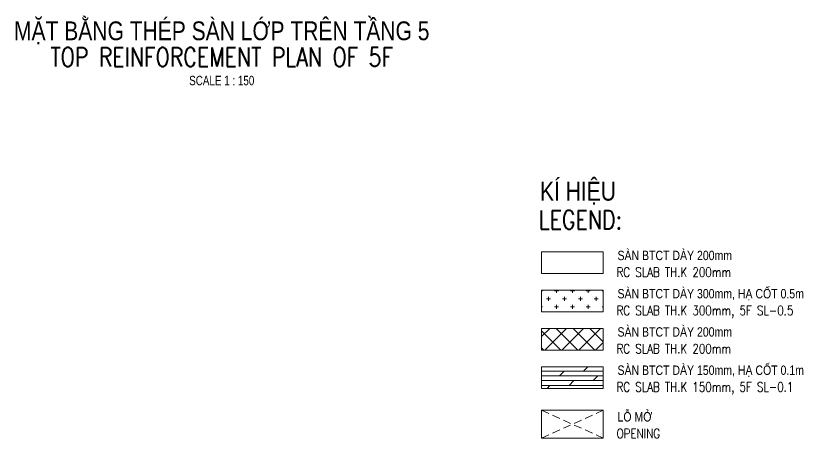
# Model space of a CAD drawing. Header units: millimetres. Extents: x 123850 to 4145305, y -92797 to 45493.
# Drawn here: x 279222 to 310599, y -24398 to -7543 of the extents above; entities that cross this region are included whole.
import ezdxf
from ezdxf.enums import TextEntityAlignment as Align

# ---------------------------------------------------------------- set-up
doc = ezdxf.new("R2010")
doc.units = ezdxf.units.MM
doc.linetypes.add('DASHED2', pattern=[9.525, 6.35, -3.175])
for name, color, linetype, lineweight in [('NDC_S_ANNO', 7, 'Continuous', 20), ('NDC_S_ENG TEXT', 2, 'Continuous', 20), ('NDC_S_ENG TITLE', 3, 'Continuous', 20), ('NDC_S_HATCH MATERIAL', 8, 'Continuous', 13), ('NDC_S_OPENING', 9, 'DASHED2', 13), ('NDC_S_SLAB', 2, 'Continuous', 20), ('NDC_S_TEXT SYMBOL', 7, 'Continuous', 20), ('NDC_S_VN TEXT', 7, 'Continuous', 20), ('NDC_S_VN TITLE', 6, 'Continuous', 35)]:
    doc.layers.add(name, color=color, linetype=linetype, lineweight=lineweight)
doc.styles.add('$0$NDC_EN TXT', font='romans.shx', dxfattribs={"width": 0.8})
doc.styles.add('NDC_ANNO', font='', dxfattribs={"width": 0.8})
doc.styles.add('NDC_EN TXT', font='romans.shx', dxfattribs={"width": 0.8})
doc.styles.add('NDC_VIE TXT', font='arial.ttf', dxfattribs={"width": 0.8})
doc.styles.get('NDC_ANNO').set_extended_font_data('Dotum')

# ---------------------------------------------------------------- blocks, each defined once
blk = doc.blocks.new('Drawing name_symbol')
at = {"layer": 'NDC_S_ENG TITLE', "style": 'NDC_EN TXT', "width": 0.8}
blk.add_attdef('SECTDET1', text='', height=5, dxfattribs=at).set_placement((0, 1.01), align=Align.CENTER)
at = {"layer": 'NDC_S_TEXT SYMBOL', "lineweight": 25, "style": 'NDC_ANNO', "width": 0.8}
blk.add_attdef('SSCALE', text='', height=2.5, dxfattribs=at).set_placement((0, -4), align=Align.CENTER)
at = {"layer": 'NDC_S_VN TITLE', "style": 'NDC_VIE TXT', "width": 0.8}
blk.add_attdef('SECTDET2', text='', height=5, dxfattribs=at).set_placement((0, 7.97), align=Align.CENTER)

msp = doc.modelspace()

# ---------------------------------------------------------------- hatches: boundary and pattern name
at = {"layer": 'NDC_S_HATCH MATERIAL', "ltscale": 100}
h = msp.add_hatch(dxfattribs=at)
h.set_pattern_fill('CROSS', color=256, scale=50)
h.set_pattern_definition([(0, (96215.13, -10259.27), (317.5, 317.5), [158.75, -476.25]), (90, (96294.5, -10338.65), (-317.5, 317.5), [158.75, -476.25])])
h.paths.add_polyline_path([(300173, -18490), (300173, -19354), (302631, -19354), (302631, -18490)])
h = msp.add_hatch(dxfattribs=at)
h.set_pattern_fill('ANSI37', color=256, scale=150)
h.set_pattern_definition([(45, (104292.96, -16184.8), (-336.7596, 336.7596), []), (135, (104292.96, -16184.8), (-336.7596, -336.7596), [])])
h.paths.add_polyline_path([(300173, -20016), (300173, -20880), (302631, -20880), (302631, -20016)])
h = msp.add_hatch(dxfattribs=at)
h.set_pattern_fill('DOLMIT', color=256, scale=30)
h.set_pattern_definition([(0, (104101.45, -4e-12), (0, 190.5), []), (45, (104101.45, -4e-12), (-380.9997, 380.9997), [269.4077, -538.8154])])
h.paths.add_polyline_path([(300173, -21542), (302631, -21542), (302631, -22406), (300173, -22406)])

# ---------------------------------------------------------------- linework, layer by layer
at = {"layer": 'NDC_S_OPENING', "ltscale": 50}
for p, q in [((300173, -23283), (302631, -24391)), ((300173, -24391), (302631, -23283))]:
    msp.add_line(p, q, dxfattribs=at)
at = {"layer": 'NDC_S_SLAB'}
for points in [[(300173, -16964), (302631, -16964), (302631, -17828), (300173, -17828)], [(300173, -18490), (302631, -18490), (302631, -19354), (300173, -19354)], [(300173, -20016), (302631, -20016), (302631, -20880), (300173, -20880)], [(300173, -21542), (302631, -21542), (302631, -22406), (300173, -22406)], [(300173, -23283), (302631, -23283), (302631, -24391), (300173, -24391)]]:
    msp.add_lwpolyline(points, close=True, dxfattribs=at)

# ---------------------------------------------------------------- block references
at = {"layer": 'NDC_S_ANNO', "xscale": 150, "yscale": 150, "zscale": 150}
msp.add_blockref('Drawing name_symbol', (287429, -9715), dxfattribs=at).add_auto_attribs({'SECTDET1': 'TOP REINFORCEMENT PLAN OF 5F', 'SECTDET2': 'MẶT BẰNG THÉP SÀN LỚP TRÊN TẦNG 5', 'SSCALE': 'SCALE 1 : 150'})

# ---------------------------------------------------------------- texts
at = {"layer": 'NDC_S_ENG TEXT', "style": '$0$NDC_EN TXT', "width": 0.8}
for s, height, p in [('LEGEND:', 750, (300059, -16059)), ('RC SLAB TH.K 200mm', 375, (303160, -17961)), ('RC SLAB TH.K 300mm, 5F SL-0.5', 375, (303160, -19487)), ('RC SLAB TH.K 200mm', 375, (303160, -21013)), ('RC SLAB TH.K 150mm, 5F SL-0.1', 375, (303160, -22539)), ('OPENING', 375, (303160, -24398))]:
    msp.add_text(s, height=height, dxfattribs=at).set_placement(p)
at = {"layer": 'NDC_S_VN TEXT', "style": 'NDC_VIE TXT', "width": 0.8}
msp.add_text('KÍ HIỆU', height=750, dxfattribs=at).set_placement((300109, -14168), align=Align.TOP_LEFT)
for s, p in [('SÀN BTCT DÀY 200mm', (303198, -17292)), ('SÀN BTCT DÀY 300mm, HẠ CỐT 0.5m', (303198, -18818)), ('SÀN BTCT DÀY 200mm', (303198, -20344)), ('SÀN BTCT DÀY 150mm, HẠ CỐT 0.1m', (303198, -21870)), ('LỖ MỞ', (303198, -23729))]:
    msp.add_text(s, height=375, dxfattribs=at).set_placement(p)

doc.saveas('drawing.dxf')
